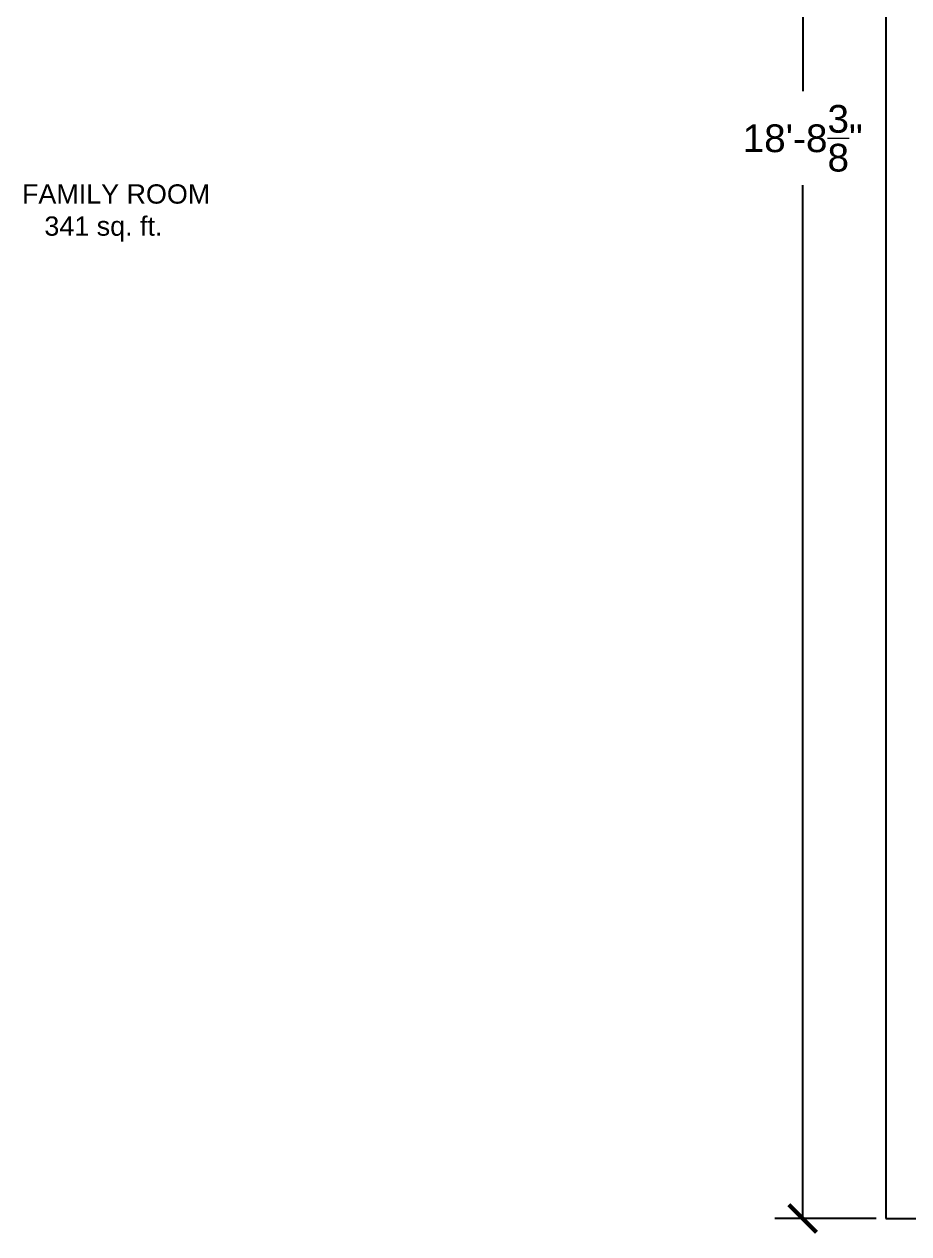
# Model space of a CAD drawing. Header units: inches. Extents: x -489 to -18, y 573 to 1091.
# Drawn here: x -362.4 to -270.4, y 808.4 to 934 of the extents above; entities that cross this region are included whole.
import ezdxf

# ---------------------------------------------------------------- set-up
doc = ezdxf.new("R2010")
doc.units = ezdxf.units.IN
doc.header["$MEASUREMENT"] = 0
doc.layers.get('0').update_dxf_attribs({"color": 1, "lineweight": 9})
doc.layers.add('A101-Dimensions', color=7, linetype='Continuous', lineweight=9)
doc.layers.add('A101-Floorplan-1st-floor', color=7, linetype='Continuous', lineweight=9)
doc.styles.add('Annotative', font='Arial.ttf')
doc.dimstyles.new('Annotative', dxfattribs={"dimtxt": 0.18, "dimasz": 0.18, "dimexe": 0.18, "dimexo": 0.0625, "dimgap": 0.09, "dimtad": 0, "dimtih": 1, "dimtoh": 1, "dimdec": 4, "dimzin": 0, "dimdsep": 46, "dimlunit": 4, "dimtxsty": 'Annotative', "dimblk": 'ARCHTICK', "dimblk1": 'ARCHTICK', "dimblk2": 'ARCHTICK', "dimcen": 0.09, "dimadec": 0, "dimazin": 0, "dimtfac": 1, "dimtdec": 4, "dimtofl": 0, "dimtmove": 0, "dimatfit": 3, "dimldrblk": 'ARCHTICK', "dimfxl": 1, "dimtolj": 1, "dimtzin": 0, "dimarcsym": 0})

# ---------------------------------------------------------------- blocks, each defined once
blk = doc.blocks.new('_ArchTick')
at = {"color": 0, "linetype": 'ByBlock', "lineweight": 30, "const_width": 0.15}
blk.add_lwpolyline([(-0.5, -0.5), (0.5, 0.5)], dxfattribs=at)
blk = doc.blocks.new('*D540')
at = {"layer": 'A101-Dimensions', "color": 0, "lineweight": -2, "transparency": 16777216}
for p, q in [((-273.82, 1034.37), (-284.35, 1034.37)), ((-281.47, 1034.37), (-281.47, 927.07)), ((-281.47, 809.99), (-281.47, 917.3)), ((-273.82, 809.99), (-284.35, 809.99))]:
    blk.add_line(p, q, dxfattribs=at)
at = {"layer": 'A101-Dimensions', "color": 0, "lineweight": -2, "transparency": 16777216, "xscale": 2.88, "yscale": 2.88, "zscale": 2.88}
for p, rotation in [((-281.47, 1034.37), 90), ((-281.47, 809.99), 270)]:
    blk.add_blockref('_ArchTick', p, dxfattribs=dict(at, rotation=rotation))
at = {"layer": 'A101-Dimensions', "color": 0, "lineweight": 5, "transparency": 16777216, "insert": (-281.47, 922.18), "char_height": 2.88, "attachment_point": 5, "style": 'Annotative'}
blk.add_mtext('\\A1;18\'-8{\\H1x;\\S3/8;}"', dxfattribs=at)

msp = doc.modelspace()

# ---------------------------------------------------------------- linework, layer by layer
at = {"layer": 'A101-Floorplan-1st-floor', "lineweight": -3}
for p, q in [((-272.81809, 1034.37479), (-272.81809, 809.99286)), ((-272.81809, 809.99286), (-129.31809, 809.99286))]:
    msp.add_line(p, q, dxfattribs=at)
at = {"layer": 'A101-Floorplan-1st-floor', "lineweight": 5}
msp.add_line((-272.81809, 809.99286), (-272.81809, 811.36786), dxfattribs=at)

# ---------------------------------------------------------------- texts
at = {"layer": 'A101-Floorplan-1st-floor', "lineweight": 5, "insert": (-362.59297, 917.39417), "char_height": 2, "width": 29.9194828, "attachment_point": 1, "style": 'Annotative'}
msp.add_mtext('FAMILY ROOM\\P   341 sq. ft.', dxfattribs=at)

# ---------------------------------------------------------------- dimensions: what is measured, and where the dimension line sits
at = {"layer": 'A101-Dimensions', "lineweight": 5}
dim = msp.add_linear_dim(base=(-281.47066, 809.99286), p1=(-272.81809, 1034.37479), p2=(-272.81809, 809.99286), angle=90, dimstyle='Annotative', dxfattribs=at)
dim.commit()
dim.dimension.update_dxf_attribs({"geometry": '*D540', "text_midpoint": (-281.47066, 922.18383)})

doc.saveas('drawing.dxf')
